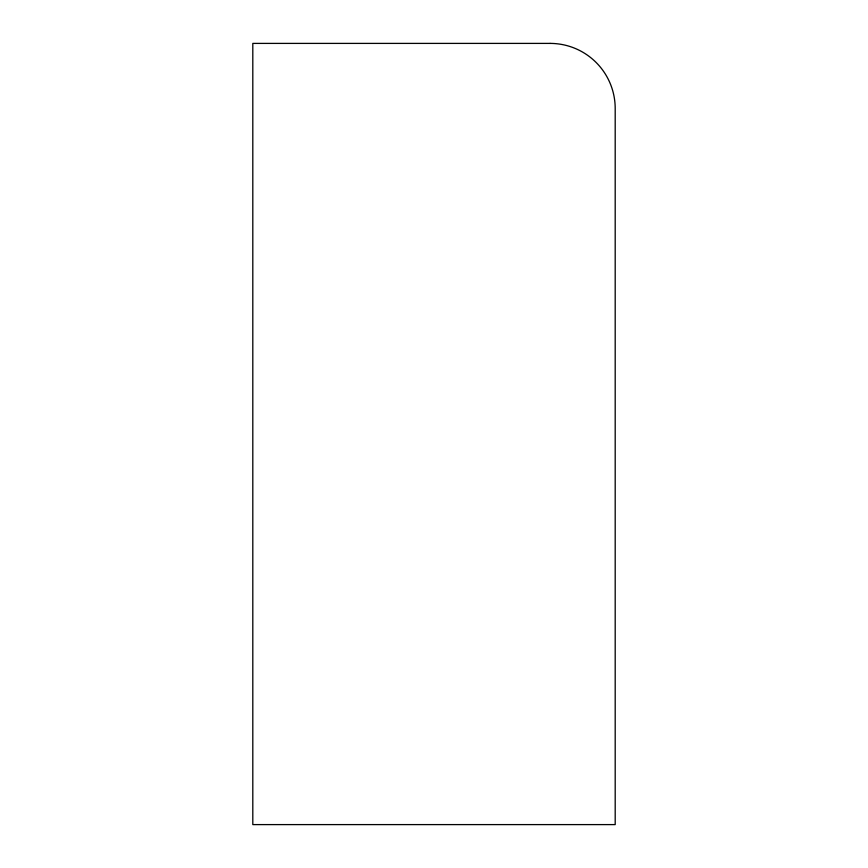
<?xml version="1.0" encoding="UTF-8"?>
<svg xmlns="http://www.w3.org/2000/svg" width="868" height="868" viewBox="0 0 868 868"><rect width="100%" height="100%" fill="white"/><g stroke="black" fill="none" stroke-linecap="round" stroke-linejoin="round"><path stroke-width="1.3" d="M550.095 43.4L252.805 43.4L252.805 824.6L615.195 824.6L615.195 108.5A65.1 65.1 0 0 0 550.095 43.4"/></g></svg>
